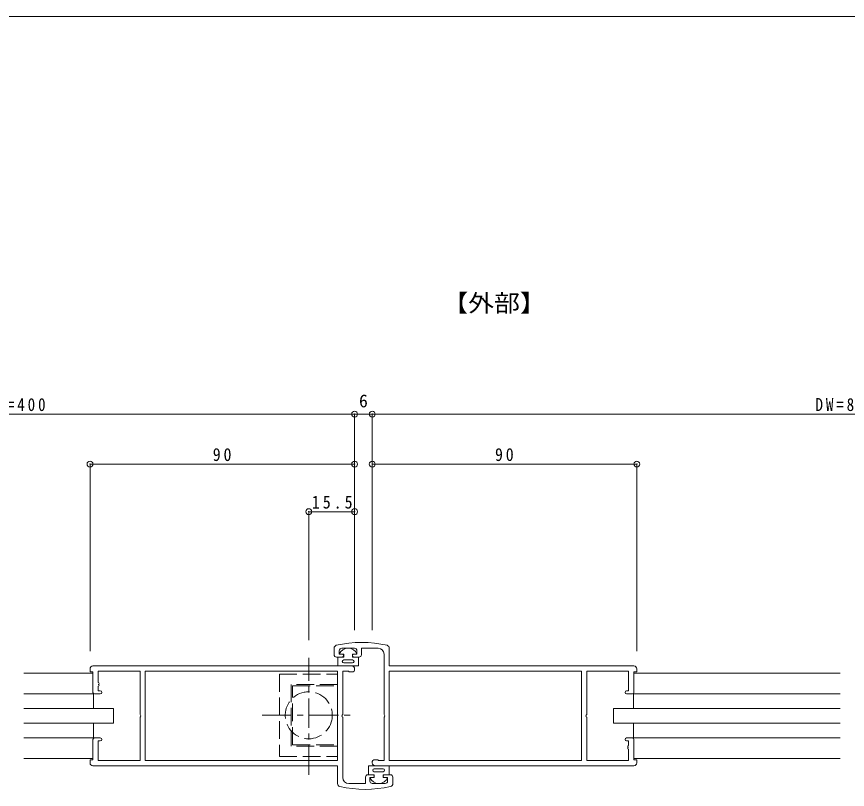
# Model space of a CAD drawing. Units: millimetres at full size, sheet at 1:2. Extents: x -822 to 1661, y 616 to 1163.
# Drawn here: x 246 to 528.5, y 899.8 to 1162.5 of the extents above; entities that cross this region are included whole.
import ezdxf
from ezdxf.enums import TextEntityAlignment as Align

# ---------------------------------------------------------------- set-up
doc = ezdxf.new("R2010")
doc.units = ezdxf.units.MM
doc.header["$LTSCALE"] = 2
doc.header["$PDMODE"] = 32
doc.header["$PDSIZE"] = 2
doc.linetypes.add('CHAIN1', pattern=[8, 5, -1, 1, -1])
doc.linetypes.add('DASHED3', pattern=[4, 3, -1])
for name, color, linetype, lineweight in [('2-1_20_図枠', 7, 'Continuous', 15), ('2-4_ADD_LINE', 3, 'Continuous', 9), ('F-E', 5, 'Continuous', 9)]:
    doc.layers.add(name, color=color, linetype=linetype, lineweight=lineweight)
doc.styles.add('ＭＳ ゴシック', font='')
doc.styles.get('ＭＳ ゴシック').set_extended_font_data('MS Gothic')

msp = doc.modelspace()

# ---------------------------------------------------------------- linework, layer by layer
at = {"layer": '2-1_20_図枠'}
for p, q in [((353.924, 947.772), (353.924, 945.552)), ((355.724, 945.752), (355.724, 946.952)), ((356.524, 947.752), (360.924, 947.752)), ((361.724, 946.952), (361.724, 945.752)), ((363.224, 945.552), (363.224, 947.752)), ((363.224, 947.752), (368.924, 947.752)), ((372.724, 941.752), (372.724, 947.772)), ((355.224, 944.752), (355.224, 941.752)), ((357.224, 945.752), (355.724, 945.752)), ((361.724, 945.752), (360.224, 945.752)), ((360.224, 945.752), (360.224, 944.752)), ((360.224, 944.752), (362.424, 944.752)), ((362.224, 944.752), (362.224, 941.752)), ((370.924, 945.752), (370.924, 925.212)), ((362.224, 941.752), (271.924, 941.752)), ((360.224, 943.752), (357.224, 943.752)), ((360.224, 942.752), (357.224, 942.752)), ((372.724, 941.752), (455.924, 941.752)), ((270.924, 939.752), (270.924, 940.752)), ((270.924, 939.752), (271.924, 939.752)), ((271.924, 939.752), (271.924, 932.752)), ((287.924, 939.952), (273.724, 939.952)), ((273.724, 939.952), (273.724, 936.052)), ((287.924, 939.952), (287.924, 925.212)), ((355.124, 939.952), (289.724, 939.952)), ((289.724, 909.552), (289.724, 939.952)), ((355.124, 939.952), (355.124, 909.552)), ((356.924, 939.952), (356.924, 925.212)), ((358.924, 939.952), (356.924, 939.952)), ((358.924, 939.952), (358.924, 939.752)), ((358.924, 939.752), (360.424, 939.752)), ((360.924, 940.252), (360.924, 940.752)), ((372.724, 909.552), (372.724, 939.952)), ((372.724, 939.952), (438.124, 939.952)), ((438.124, 939.952), (438.124, 909.552)), ((439.924, 939.952), (439.924, 925.212)), ((454.124, 939.952), (439.924, 939.952)), ((454.124, 933.252), (454.124, 939.952)), ((455.924, 939.752), (455.924, 932.752)), ((454.124, 933.252), (453.424, 933.252)), ((274.424, 932.252), (272.424, 932.252)), ((455.424, 932.252), (453.424, 932.252)), ((287.924, 909.552), (287.924, 924.292)), ((356.924, 903.752), (356.924, 924.292)), ((370.924, 909.552), (370.924, 924.292)), ((439.924, 909.552), (439.924, 924.292)), ((271.924, 909.752), (271.924, 916.752)), ((274.424, 917.252), (272.424, 917.252)), ((273.724, 916.252), (273.724, 909.552)), ((273.724, 916.252), (274.424, 916.252)), ((455.424, 917.252), (453.424, 917.252)), ((454.124, 916.252), (453.424, 916.252)), ((454.124, 914.652), (454.124, 916.252)), ((455.924, 909.752), (455.924, 916.752)), ((454.124, 909.552), (454.124, 913.452)), ((270.924, 909.752), (271.924, 909.752)), ((270.924, 908.752), (270.924, 909.752)), ((355.124, 907.752), (271.924, 907.752)), ((273.724, 909.552), (287.924, 909.552)), ((355.124, 909.552), (289.724, 909.552)), ((355.124, 907.752), (355.124, 901.732)), ((365.624, 904.752), (365.624, 907.752)), ((365.624, 907.752), (455.924, 907.752)), ((366.924, 909.252), (366.924, 908.752)), ((368.924, 909.752), (367.424, 909.752)), ((368.924, 909.552), (368.924, 909.752)), ((368.924, 909.552), (370.924, 909.552)), ((372.624, 904.752), (372.624, 907.752)), ((372.724, 909.552), (438.124, 909.552)), ((439.924, 909.552), (454.124, 909.552)), ((456.924, 909.752), (455.924, 909.752)), ((456.924, 909.752), (456.924, 908.752)), ((367.624, 904.752), (365.424, 904.752)), ((367.624, 906.752), (370.624, 906.752)), ((367.624, 905.752), (370.624, 905.752)), ((367.624, 903.752), (367.624, 904.752)), ((370.624, 904.752), (373.124, 904.752)), ((370.624, 903.752), (370.624, 904.752)), ((364.624, 901.752), (358.924, 901.752)), ((364.624, 903.952), (364.624, 901.752)), ((371.324, 901.752), (366.924, 901.752)), ((370.624, 903.752), (372.124, 903.752)), ((372.124, 903.752), (372.124, 902.552)), ((373.924, 901.732), (373.924, 903.952))]:
    msp.add_line(p, q, dxfattribs=at)
at = {"layer": '2-1_20_図枠', "color": 1, "linetype": 'CHAIN1', "lineweight": 9}
for p, q in [((345.324, 904.712), (345.324, 944.494)), ((329.422, 924.952), (361.248, 924.952))]:
    msp.add_line(p, q, dxfattribs=at)
at = {"layer": '2-1_20_図枠', "color": 4, "lineweight": 5}
for p, q in [((248.454, 939.252), (271.924, 939.252)), ((526.034, 939.252), (455.924, 939.252)), ((272.064, 932.252), (248.454, 932.252)), ((272.064, 932.252), (272.064, 927.252)), ((455.784, 932.252), (455.784, 927.252)), ((455.784, 932.252), (526.034, 932.252)), ((272.064, 917.252), (272.064, 922.252)), ((455.784, 917.252), (455.784, 922.252)), ((272.064, 917.252), (248.454, 917.252)), ((455.784, 917.252), (526.034, 917.252)), ((248.454, 910.252), (271.924, 910.252)), ((526.034, 910.252), (455.924, 910.252))]:
    msp.add_line(p, q, dxfattribs=at)
at = {"layer": '2-1_20_図枠', "color": 1, "linetype": 'DASHED3', "lineweight": 9}
for p, q in [((335.324, 938.952), (335.324, 910.952)), ((335.324, 938.952), (355.124, 938.952)), ((339.324, 935.452), (339.324, 914.452)), ((355.124, 935.452), (339.324, 935.452)), ((339.824, 914.952), (339.824, 934.952)), ((339.824, 934.952), (355.124, 934.952)), ((355.124, 914.452), (339.324, 914.452)), ((339.824, 914.952), (355.124, 914.952)), ((335.324, 910.952), (355.124, 910.952))]:
    msp.add_line(p, q, dxfattribs=at)
at = {"layer": '2-1_20_図枠', "color": 1, "lineweight": 9}
for p, q in [((248.454, 927.252), (278.924, 927.252)), ((278.924, 927.252), (278.924, 922.252)), ((448.924, 922.252), (448.924, 927.252)), ((526.034, 927.252), (448.924, 927.252)), ((248.454, 922.252), (278.924, 922.252)), ((526.034, 922.252), (448.924, 922.252))]:
    msp.add_line(p, q, dxfattribs=at)
at = {"layer": '2-1_20_図枠'}
for points in [[(357.224, 945.752), (357.224, 944.752), (354.724, 944.752)], [(456.924, 940.752), (456.924, 939.752), (455.924, 939.752)], [(273.724, 934.852), (273.724, 933.252), (274.424, 933.252)], [(366.124, 902.552), (366.124, 903.752), (367.624, 903.752)]]:
    msp.add_lwpolyline(points, dxfattribs=at)
at = {"layer": '2-1_20_図枠', "color": 1, "linetype": 'DASHED3', "lineweight": 9}
msp.add_circle((345.324, 924.952), 8, dxfattribs=at)
at = {"layer": '2-1_20_図枠'}
for centre, radius, start, end in [((363.324, 912.252), 37.5, 76.69, 103.31), ((354.924, 947.772), 1, 103.3, 180), ((358.724, 944.512), 3.26, 22.62, 157.38), ((356.524, 946.952), 0.8, 90, 180), ((360.924, 946.952), 0.8, 0, 90), ((368.924, 945.752), 2, 0, 90), ((371.724, 947.772), 1, 0, 76.7), ((354.724, 945.552), 0.8, 180, 270), ((356.724, 945.252), 0.5, 270, 90), ((360.724, 945.252), 0.5, 90, 270), ((362.424, 945.552), 0.8, 270, 0), ((271.924, 940.752), 1, 90, 180), ((357.224, 943.252), 0.5, 90, 270), ((359.924, 940.752), 1, 0, 90), ((360.224, 943.252), 0.5, 270, 90), ((455.924, 940.752), 1, 0, 90), ((360.424, 940.252), 0.5, 270, 0), ((273.724, 935.752), 0.3, 270, 90), ((273.724, 935.152), 0.3, 270, 90), ((272.424, 932.752), 0.5, 180, 270), ((274.424, 932.752), 0.5, 270, 90), ((453.424, 932.752), 0.5, 90, 270), ((455.424, 932.752), 0.5, 270, 0), ((287.724, 924.752), 0.5, 293.58, 66.42), ((357.124, 924.752), 0.5, 113.58, 246.42), ((370.724, 924.752), 0.5, 293.58, 66.42), ((440.124, 924.752), 0.5, 113.58, 246.42), ((272.424, 916.752), 0.5, 90, 180), ((274.424, 916.752), 0.5, 270, 90), ((453.424, 916.752), 0.5, 90, 270), ((455.424, 916.752), 0.5, 0, 90), ((454.124, 914.352), 0.3, 90, 270), ((454.124, 913.752), 0.3, 90, 270), ((271.924, 908.752), 1, 180, 270), ((367.424, 909.252), 0.5, 90, 180), ((367.924, 908.752), 1, 180, 270), ((455.924, 908.752), 1, 270, 0), ((365.424, 903.952), 0.8, 90, 180), ((367.624, 906.252), 0.5, 90, 270), ((367.124, 904.252), 0.5, 270, 90), ((370.624, 906.252), 0.5, 270, 90), ((371.124, 904.252), 0.5, 90, 270), ((373.124, 903.952), 0.8, 0, 90), ((356.124, 901.732), 1, 180, 256.7), ((358.924, 903.752), 2, 180, 270), ((369.124, 905.012), 3.26, 202.62, 337.38), ((366.924, 902.552), 0.8, 180, 270), ((371.324, 902.552), 0.8, 270, 0), ((372.924, 901.732), 1, 283.3, 0), ((364.524, 937.252), 37.5, 256.69, 283.31)]:
    msp.add_arc(centre, radius, start, end, dxfattribs=at)
at = {"layer": '2-4_ADD_LINE'}
for p, q in [((123.216, 1027.359), (360.924, 1027.359)), ((360.924, 1027.359), (366.924, 1027.359)), ((360.924, 1027.359), (360.924, 953.942)), ((366.924, 1027.359), (366.924, 953.942)), ((366.924, 1027.359), (696.46, 1027.359)), ((360.924, 1010.359), (270.924, 1010.359)), ((270.924, 1010.359), (270.924, 946.752)), ((456.924, 1010.359), (366.924, 1010.359)), ((456.924, 1010.359), (456.924, 946.752)), ((360.924, 994.19), (345.324, 994.19)), ((345.324, 994.19), (345.324, 950.494))]:
    msp.add_line(p, q, dxfattribs=at)
at = {"layer": '2-4_ADD_LINE', "color": 5}
for p in [(360.924, 1027.359), (366.924, 1027.359), (270.924, 1010.359), (360.924, 1010.359), (366.924, 1010.359), (456.924, 1010.359), (345.324, 994.19), (360.924, 994.19)]:
    msp.add_point(p, dxfattribs=at)
at = {"layer": 'F-E'}
msp.add_line((17.557, 1162.545), (801.557, 1162.545), dxfattribs=at)

# ---------------------------------------------------------------- texts
at = {"layer": '2-4_ADD_LINE', "color": 7, "style": 'ＭＳ ゴシック', "width": 1.1}
msp.add_text('【外部】', height=5.865, dxfattribs=at).set_placement((390.753, 1060.429), align=Align.BOTTOM_LEFT)
at = {"layer": '2-4_ADD_LINE', "color": 7, "style": 'ＭＳ ゴシック'}
msp.add_text('6', height=4.399, dxfattribs=at).set_placement((362.424, 1028.359), align=Align.BOTTOM_LEFT)
at = {"layer": '2-4_ADD_LINE', "color": 7, "char_height": 4.399, "attachment_point": 7, "style": 'ＭＳ ゴシック'}
for s, insert in [('\\T1.39;\\W0.85;DW=400', (235.57, 1028.359)), ('\\T1.39;\\W0.85;DW=864', (517.692, 1028.359)), ('\\T1.36;\\W0.9;90', (312.674, 1011.359)), ('\\T1.36;\\W0.9;90', (408.674, 1011.359)), ('\\T1.38;\\W0.9;15.5', (346.374, 995.19))]:
    msp.add_mtext(s, dxfattribs=dict(at, insert=insert))

doc.saveas('drawing.dxf')
